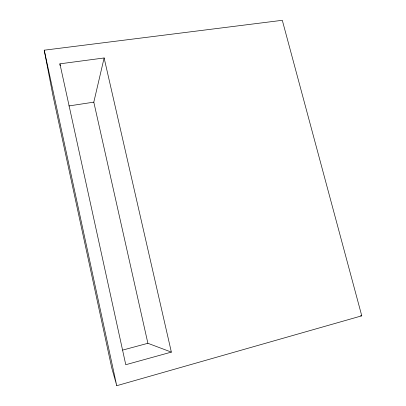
<?xml version="1.0" encoding="UTF-8"?>
<svg xmlns="http://www.w3.org/2000/svg" width="406" height="406" viewBox="0 0 406 406"><rect width="100%" height="100%" fill="white"/><g stroke="black" fill="none" stroke-linecap="round" stroke-linejoin="round"><path stroke-width="0.61" d="M104.124 57.967L171.362 352.109L147.891 343.293L93.806 102.15L104.124 57.967L59.91 63.833L60.144 65.716M116.75 385.7L361.771 315.822L282.302 20.3L44.229 50.192L52.907 95.395L111.736 367.836L116.75 385.7L44.229 50.192M171.362 352.109L125.769 364.72L59.91 63.833M122.683 350.084L147.891 343.293M68.878 105.946L93.806 102.15M360.503 315.777L361.771 315.822"/></g></svg>
